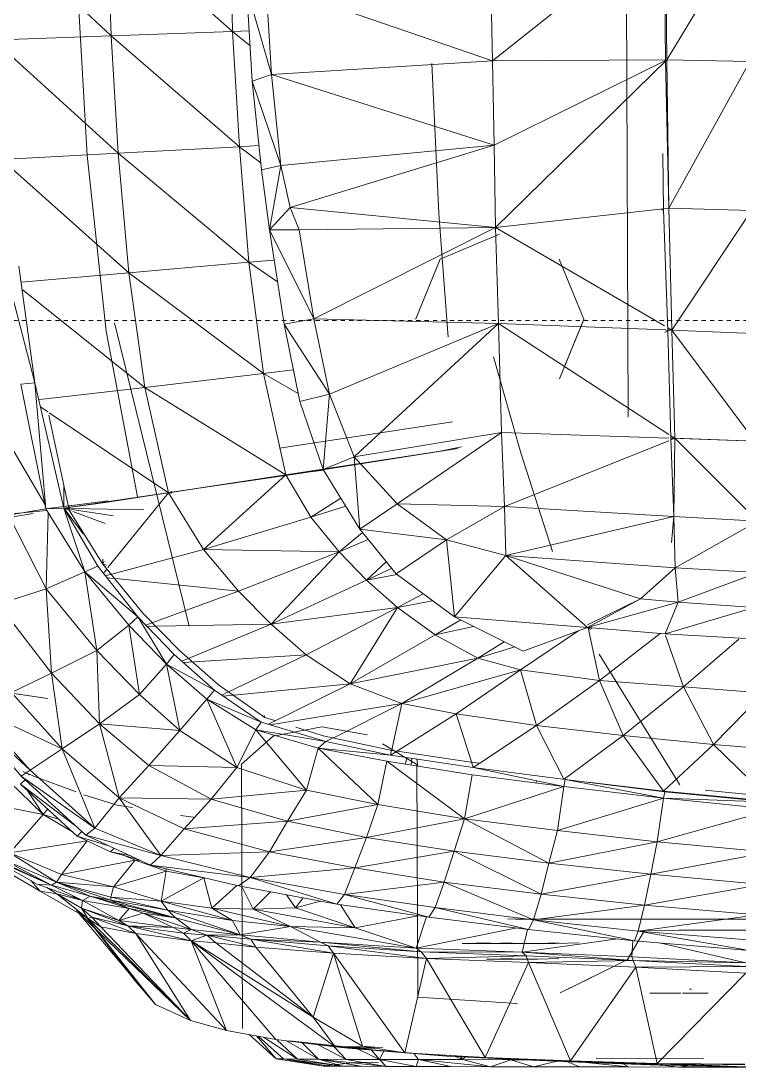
# Model space of a CAD drawing. Header units: inches. Extents: x -4254 to -1719, y 9514 to 12654.
# Drawn here: x -3751.55 to -3730.16, y 12405.89 to 12437.04 of the extents above; entities that cross this region are included whole.
import ezdxf

# ---------------------------------------------------------------- set-up
doc = ezdxf.new("R2010")
doc.units = ezdxf.units.IN
doc.header["$MEASUREMENT"] = 0
doc.linetypes.add('Aligning Line 1_8_', pattern=[0.25, 0.125, -0.125])
for name, color, linetype, lineweight in [('0-1', 7, 'Continuous', 5), ('0-2', 7, 'Continuous', 9), ('A-GENM', 5, 'Continuous', 9), ('G-ANNO-SYMB-1', 147, 'Aligning Line 1_8_', 9)]:
    doc.layers.add(name, color=color, linetype=linetype, lineweight=lineweight)

# ---------------------------------------------------------------- blocks, each defined once
blk = doc.blocks.new('Land_Rover_Evoque_-_SUV_Car_Vehicle_Automobile_13067 - Land Rover EVOQUE_dwg-1230547-FLOOR PLAN - ROOF')
at = {"layer": 'A-GENM'}
for p, q in [((0.71706, -0.90363), (0.71114, -0.97891)), ((0.84315, -0.96638), (0.84309, -0.92283)), ((0.85153, -0.9209), (0.85148, -0.96299)), ((0.74546, -0.98536), (0.75078, -0.93278)), ((0.7547, -0.93275), (0.74679, -1.01589)), ((0.7547, -0.93275), (0.75168, -1.01683)), ((0.71114, -0.97891), (0.74992, -0.9391)), ((0.75419, -0.93473), (0.7463, -1.01685)), ((0.76008, -0.93372), (0.75168, -1.01683)), ((0.76008, -0.93372), (0.75168, -1.01683)), ((0.78454, -1.02159), (0.76008, -0.93372)), ((0.79244, -0.93753), (0.78454, -1.02159)), ((0.80902, -1.02636), (0.79244, -0.93753)), ((0.3979, -1.01055), (0.48189, -0.94768)), ((0.47963, -1.00829), (0.54224, -0.94552)), ((0.47963, -1.00829), (0.48189, -0.94768)), ((0.47963, -1.01123), (0.48189, -0.94768)), ((0.53875, -1.00903), (0.54224, -0.94552)), ((0.57751, -1.0079), (0.54224, -0.94552)), ((0.57751, -1.0079), (0.581, -0.94536)), ((0.581, -0.94536), (0.60348, -1.00584)), ((0.60747, -0.94817), (0.60348, -1.00584)), ((0.60747, -0.94817), (0.62746, -1.01548)), ((0.67205, -0.94101), (0.66758, -1.00162)), ((0.67205, -0.94101), (0.71114, -0.97891)), ((0.80902, -1.02636), (0.81691, -0.94229)), ((0.83251, -1.03111), (0.81691, -0.94229)), ((0.83251, -1.03111), (0.83992, -0.94607)), ((0.85205, -1.03593), (0.83992, -0.94607)), ((0.95487, -0.96681), (0.95488, -0.94199)), ((0.19363, -1.01422), (0.09144, -0.95304)), ((0.19363, -1.01422), (0.19477, -0.95168)), ((0.30565, -1.01285), (0.19477, -0.95168)), ((0.30565, -1.01285), (0.30741, -0.9503)), ((0.3979, -1.01055), (0.30741, -0.9503)), ((0.3979, -1.01055), (0.40042, -0.94897)), ((0.63096, -0.9549), (0.62746, -1.01548)), ((0.85205, -1.03593), (0.85899, -0.94989)), ((0.85205, -1.03593), (0.86678, -0.9518)), ((0.85937, -1.0388), (0.86678, -0.9518)), ((0.86098, -1.01987), (0.876, -0.95465)), ((0.8715, -1.04065), (0.876, -0.95465)), ((0.87892, -0.95461), (0.87443, -1.03966)), ((0.87443, -1.03966), (0.876, -0.95465)), ((0.87892, -0.95461), (0.87932, -1.03768)), ((0.88382, -0.95461), (0.87932, -1.03768)), ((0.88382, -0.95461), (0.95224, -1.0217)), ((0.95219, -1.03535), (0.95464, -0.95517)), ((0.95224, -1.0217), (0.95327, -0.95523)), ((0.95278, -0.95524), (0.95224, -1.0217)), ((0.95464, -0.95517), (0.9524, -1.01149)), ((0.95362, -1.01284), (0.95464, -0.95517)), ((0.66758, -1.00162), (0.63148, -0.9599)), ((0.85148, -0.96299), (0.85148, -1.00507)), ((0.84316, -1.00992), (0.84315, -0.96638)), ((0.95487, -0.96681), (0.95484, -1.00538)), ((0.71114, -0.97891), (0.66758, -1.00162)), ((0.71114, -0.97891), (0.70421, -1.04738)), ((0.71114, -0.97891), (0.7463, -1.01685)), ((0.89889, -1.00256), (0.89891, -0.98312)), ((0.8989, -0.99034), (0.89891, -0.98312)), ((0.94805, -0.98642), (0.94836, -1.06773)), ((0.94805, -0.98642), (0.94832, -1.03749)), ((0.89606, -0.99577), (0.89608, -0.99717)), ((0.89889, -1.00256), (0.8989, -0.99034)), ((0.66758, -1.00162), (0.6287, -1.0152)), ((0.66758, -1.00162), (0.66262, -1.06516)), ((0.66758, -1.00162), (0.70421, -1.04738)), ((0.89903, -1.00373), (0.89902, -1.02712)), ((0.95387, -0.99837), (0.95484, -1.00538)), ((0.30538, -1.01283), (0.3979, -1.01055)), ((0.30565, -1.01285), (0.3979, -1.01055)), ((0.30565, -1.01285), (0.3979, -1.01055)), ((0.3979, -1.01055), (0.39614, -1.01356)), ((0.3979, -1.01055), (0.39779, -1.01351)), ((0.3979, -1.01055), (0.47963, -1.00829)), ((0.3979, -1.01055), (0.4796, -1.00829)), ((0.3979, -1.01055), (0.47963, -1.00829)), ((0.47963, -1.01123), (0.3984, -1.01348)), ((0.47963, -1.00829), (0.47768, -1.01128)), ((0.47963, -1.00829), (0.47953, -1.01123)), ((0.47963, -1.01123), (0.4796, -1.00829)), ((0.47963, -1.00829), (0.48079, -1.01118)), ((0.47963, -1.00829), (0.53875, -1.00903)), ((0.53875, -1.00903), (0.47963, -1.01123)), ((0.47963, -1.01123), (0.4797, -1.00928)), ((0.53127, -1.1371), (0.53875, -1.00903)), ((0.57751, -1.0079), (0.53875, -1.00903)), ((0.57751, -1.0079), (0.53875, -1.00903)), ((0.56809, -1.13596), (0.53875, -1.00903)), ((0.53875, -1.00903), (0.55843, -1.01073)), ((0.56809, -1.13596), (0.57751, -1.0079)), ((0.57751, -1.0079), (0.60348, -1.00584)), ((0.601, -1.03418), (0.57751, -1.0079)), ((0.57751, -1.0079), (0.601, -1.03418)), ((0.601, -1.03418), (0.60348, -1.00584)), ((0.62251, -1.07416), (0.60348, -1.00584)), ((0.60348, -1.00584), (0.62746, -1.01548)), ((0.74152, -1.00444), (0.64282, -1.06536)), ((0.84316, -1.00992), (0.84317, -1.05054)), ((0.85148, -1.00507), (0.85152, -1.03112)), ((0.89902, -1.00628), (0.89902, -1.02712)), ((0.95345, -1.0175), (0.95484, -1.00538)), ((0.95481, -1.04334), (0.95484, -1.00538)), ((0.19347, -1.01522), (0.09065, -1.01656)), ((0.0909, -1.0156), (0.19363, -1.01422)), ((0.0909, -1.0156), (0.19363, -1.01422)), ((0.0909, -1.0156), (0.19423, -1.14615)), ((0.19347, -1.01522), (0.30565, -1.01285)), ((0.19363, -1.01422), (0.30565, -1.01285)), ((0.19363, -1.01422), (0.30565, -1.01285)), ((0.19363, -1.01422), (0.32025, -1.14375)), ((0.19363, -1.01422), (0.19423, -1.14615)), ((0.19363, -1.01422), (0.25817, -1.14494)), ((0.30686, -1.01675), (0.26433, -1.01728)), ((0.30565, -1.01285), (0.30609, -1.01676)), ((0.30613, -1.01711), (0.32025, -1.14375)), ((0.3984, -1.01348), (0.30686, -1.01675)), ((0.307, -1.01834), (0.30686, -1.01675)), ((0.39472, -1.01601), (0.32025, -1.14375)), ((0.47669, -1.01281), (0.39289, -1.1415)), ((0.3977, -1.01588), (0.39289, -1.1415)), ((0.3984, -1.01348), (0.39733, -1.01586)), ((0.39966, -1.0158), (0.3984, -1.01348)), ((0.47948, -1.01276), (0.47533, -1.13927)), ((0.48148, -1.01289), (0.53127, -1.1371)), ((0.62251, -1.07416), (0.62746, -1.01548)), ((0.66262, -1.06516), (0.62714, -1.01926)), ((0.66262, -1.06516), (0.62714, -1.01926)), ((0.70421, -1.04738), (0.7463, -1.01685)), ((0.74679, -1.01589), (0.73741, -1.09117)), ((0.75168, -1.01683), (0.73741, -1.09117)), ((0.7463, -1.01685), (0.73958, -1.07372)), ((0.75168, -1.01683), (0.74279, -1.09211)), ((0.75168, -1.01683), (0.74279, -1.09211)), ((0.75168, -1.01683), (0.74679, -1.01589)), ((0.78454, -1.02159), (0.75168, -1.01683)), ((0.77615, -1.09685), (0.75168, -1.01683)), ((0.95066, -1.08227), (0.95359, -1.01347)), ((0.95159, -1.06952), (0.95362, -1.01284)), ((0.95358, -1.01347), (0.95219, -1.03535)), ((0.78454, -1.02159), (0.77615, -1.09685)), ((0.80063, -1.10358), (0.78454, -1.02159)), ((0.80902, -1.02636), (0.78454, -1.02159)), ((0.80063, -1.10358), (0.80902, -1.02636)), ((0.8241, -1.10937), (0.80902, -1.02636)), ((0.83251, -1.03111), (0.80902, -1.02636)), ((0.87932, -1.03768), (0.95224, -1.0217)), ((0.95224, -1.0217), (0.95021, -1.08717)), ((0.95224, -1.0217), (0.95219, -1.03535)), ((0.56809, -1.13596), (0.601, -1.03418)), ((0.601, -1.03418), (0.62251, -1.07416)), ((0.62052, -1.07419), (0.601, -1.03418)), ((0.8241, -1.10937), (0.83251, -1.03111)), ((0.84366, -1.11512), (0.83251, -1.03111)), ((0.83251, -1.03111), (0.85205, -1.03593)), ((0.87367, -1.04395), (0.85152, -1.03112)), ((0.95021, -1.08717), (0.95219, -1.03535)), ((0.95066, -1.08227), (0.95219, -1.03535)), ((0.46306, -1.04358), (-0.46409, -1.04701)), ((0.46357, -1.0438), (0.46306, -1.04358)), ((0.84366, -1.11512), (0.85205, -1.03593)), ((0.84366, -1.11512), (0.85937, -1.0388)), ((0.85098, -1.11898), (0.85937, -1.0388)), ((0.85205, -1.03593), (0.85937, -1.0388)), ((0.85925, -1.03994), (0.8715, -1.04065)), ((0.87443, -1.03966), (0.86797, -1.12373)), ((0.86797, -1.12373), (0.8715, -1.04065)), ((0.87441, -1.04025), (0.87091, -1.12077)), ((0.87443, -1.03966), (0.8715, -1.04065)), ((0.87932, -1.03768), (0.87443, -1.03966)), ((0.87444, -1.04025), (0.8758, -1.11879)), ((0.87932, -1.03768), (0.8758, -1.11879)), ((0.87932, -1.03768), (0.95021, -1.08717)), ((0.95133, -1.07542), (0.95481, -1.04334)), ((0.95238, -1.04741), (0.95481, -1.04334)), ((0.95474, -1.08012), (0.95481, -1.04334)), ((0.70421, -1.04738), (0.66262, -1.06516)), ((0.70421, -1.04738), (0.6968, -1.11288)), ((0.70421, -1.04738), (0.7373, -1.092)), ((0.84317, -1.05054), (0.84313, -1.08534)), ((0.86797, -1.12373), (0.85803, -1.05161)), ((0.88181, -1.06055), (0.87367, -1.04395)), ((0.66262, -1.06516), (0.62299, -1.07366)), ((0.66262, -1.06516), (0.65472, -1.12481)), ((0.66262, -1.06516), (0.6968, -1.11288)), ((0.6968, -1.11288), (0.66262, -1.06516)), ((0.88181, -1.06055), (0.89887, -1.09507)), ((0.95066, -1.08227), (0.95116, -1.06703)), ((0.56809, -1.13596), (0.62251, -1.07416)), ((0.61456, -1.17486), (0.62251, -1.07416)), ((0.62249, -1.07442), (0.62396, -1.07219)), ((0.64056, -1.12291), (0.62251, -1.07416)), ((0.6228, -1.07067), (0.62396, -1.07219)), ((0.88724, -1.07127), (0.89887, -1.09507)), ((0.94905, -1.12815), (0.95159, -1.06952)), ((0.95066, -1.08227), (0.95159, -1.06952)), ((0.38953, -1.07705), (0.34434, -1.0958)), ((0.43466, -1.09547), (0.38953, -1.07705)), ((0.43466, -1.09547), (0.38976, -1.07716)), ((0.65472, -1.12481), (0.62493, -1.08071)), ((0.86142, -1.09851), (0.86096, -1.08052)), ((0.94814, -1.14482), (0.95066, -1.08227)), ((0.94905, -1.12815), (0.95066, -1.08227)), ((0.95021, -1.08717), (0.95066, -1.08227)), ((0.9507, -1.09007), (0.95474, -1.08012)), ((0.9547, -1.11511), (0.95474, -1.08012)), ((0.72853, -1.16059), (0.73741, -1.09117)), ((0.73741, -1.09117), (0.74279, -1.09211)), ((0.84313, -1.08534), (0.84308, -1.11207)), ((0.95021, -1.08717), (0.8758, -1.11879)), ((0.95021, -1.08717), (0.94768, -1.15167)), ((0.95021, -1.08717), (0.94814, -1.14482)), ((0.6968, -1.11288), (0.73727, -1.09221)), ((0.72853, -1.16059), (0.74279, -1.09211)), ((0.74279, -1.09211), (0.73392, -1.16154)), ((0.77615, -1.09685), (0.74279, -1.09211)), ((0.76728, -1.16726), (0.74279, -1.09211)), ((0.77615, -1.09685), (0.76728, -1.16726)), ((0.80063, -1.10358), (0.77615, -1.09685)), ((0.86141, -1.11207), (0.86099, -1.09598)), ((0.86145, -1.15385), (0.86142, -1.09851)), ((0.87325, -1.1121), (0.87284, -1.09603)), ((0.95038, -1.09732), (0.9547, -1.11511)), ((0.56523, -1.10086), (0.4906, -1.12457)), ((0.80063, -1.10358), (0.76728, -1.16726)), ((0.79175, -1.17496), (0.80063, -1.10358)), ((0.8241, -1.10937), (0.80063, -1.10358)), ((0.6968, -1.11288), (0.65472, -1.12481)), ((0.6968, -1.11288), (0.68794, -1.17348)), ((0.6968, -1.11288), (0.72519, -1.15556)), ((0.6968, -1.11288), (0.72519, -1.15556)), ((0.73852, -1.11264), (0.74009, -1.11323)), ((0.8241, -1.10937), (0.79175, -1.17496)), ((0.81523, -1.18269), (0.8241, -1.10937)), ((0.84366, -1.11512), (0.8241, -1.10937)), ((0.84301, -1.12894), (0.84308, -1.11207)), ((0.86141, -1.11207), (0.86142, -1.14224)), ((0.87325, -1.1121), (0.87326, -1.1423)), ((0.84366, -1.11512), (0.81523, -1.18269)), ((0.83429, -1.18942), (0.84366, -1.11512)), ((0.83429, -1.18942), (0.85098, -1.11898)), ((0.84161, -1.19426), (0.85098, -1.11898)), ((0.84366, -1.11512), (0.85098, -1.11898)), ((0.8509, -1.11967), (0.86797, -1.12373)), ((0.87091, -1.12077), (0.86784, -1.19992)), ((0.87091, -1.12077), (0.86797, -1.12373)), ((0.8758, -1.11879), (0.87091, -1.12077)), ((0.87275, -1.19599), (0.87091, -1.12077)), ((0.8758, -1.11879), (0.87275, -1.19599)), ((0.8758, -1.11879), (0.94768, -1.15167)), ((0.94934, -1.13236), (0.9547, -1.11511)), ((0.94934, -1.13236), (0.94936, -1.12091)), ((0.95463, -1.14772), (0.9547, -1.11511)), ((0.4906, -1.12457), (0.41795, -1.14534)), ((0.61456, -1.17486), (0.64056, -1.12291)), ((0.64586, -1.15708), (0.63736, -1.12929)), ((0.65472, -1.12481), (0.64586, -1.15708)), ((0.65472, -1.12481), (0.68794, -1.17348)), ((0.65472, -1.12481), (0.68005, -1.21456)), ((0.84292, -1.13467), (0.84301, -1.12894)), ((0.86491, -1.20384), (0.84994, -1.12873)), ((0.86491, -1.20384), (0.86797, -1.12373)), ((0.86784, -1.19992), (0.86797, -1.12373)), ((0.90209, -1.20259), (0.90688, -1.12747)), ((0.90697, -1.12803), (0.90688, -1.12747)), ((0.9446, -1.20345), (0.94905, -1.12815)), ((0.94651, -1.1809), (0.94905, -1.12815)), ((0.94905, -1.12815), (0.94814, -1.14482)), ((0.47533, -1.13927), (0.53127, -1.1371)), ((0.52925, -1.2182), (0.53127, -1.1371)), ((0.56809, -1.13596), (0.53127, -1.1371)), ((0.55627, -1.18096), (0.53127, -1.1371)), ((0.55627, -1.18096), (0.56809, -1.13596)), ((0.61456, -1.17486), (0.56809, -1.13596)), ((0.64586, -1.15708), (0.63336, -1.13729)), ((0.86108, -1.1397), (0.86112, -1.131)), ((0.87292, -1.13974), (0.87295, -1.13105)), ((0.94927, -1.16877), (0.94934, -1.13236)), ((0.94934, -1.13236), (0.95463, -1.14772)), ((0.19423, -1.14615), (0.12944, -1.14738)), ((0.13555, -1.31741), (0.19423, -1.14615)), ((0.19423, -1.14615), (0.25817, -1.14494)), ((0.20463, -1.31324), (0.19423, -1.14615)), ((0.20463, -1.31324), (0.25817, -1.14494)), ((0.32025, -1.14375), (0.25817, -1.14494)), ((0.30515, -1.29918), (0.25817, -1.14494)), ((0.27347, -1.30615), (0.25817, -1.14494)), ((0.32025, -1.14375), (0.30515, -1.29918)), ((0.32025, -1.14375), (0.39289, -1.1415)), ((0.32208, -1.29229), (0.32025, -1.14375)), ((0.32025, -1.14375), (0.38934, -1.28127)), ((0.34428, -1.18571), (0.32542, -1.14079)), ((0.38934, -1.28127), (0.39289, -1.1415)), ((0.39289, -1.1415), (0.47533, -1.13927)), ((0.44626, -1.26934), (0.39289, -1.1415)), ((0.49365, -1.25059), (0.39289, -1.1415)), ((0.49365, -1.25059), (0.47533, -1.13927)), ((0.52925, -1.2182), (0.47533, -1.13927)), ((0.86142, -1.14224), (0.8614, -1.14666)), ((0.87326, -1.1423), (0.87324, -1.14672)), ((0.94768, -1.15167), (0.94814, -1.14482)), ((0.86111, -1.14725), (0.86109, -1.15827)), ((0.86135, -1.15057), (0.8614, -1.14666)), ((0.86142, -1.16291), (0.86145, -1.15385)), ((0.94768, -1.15167), (0.87275, -1.19599)), ((0.87319, -1.15063), (0.87324, -1.14672)), ((0.94768, -1.15167), (0.94413, -1.21226)), ((0.94768, -1.15167), (0.9446, -1.20345)), ((0.94919, -1.20199), (0.95463, -1.14772)), ((0.94927, -1.16877), (0.95463, -1.14772)), ((0.95463, -1.14772), (0.95456, -1.17752)), ((0.62818, -1.18941), (0.62179, -1.16041)), ((0.64586, -1.15708), (0.62818, -1.18941)), ((0.68005, -1.21456), (0.64586, -1.15708)), ((0.64586, -1.15708), (0.6653, -1.25371)), ((0.68794, -1.17348), (0.72418, -1.16197)), ((0.71527, -1.22317), (0.72461, -1.16061)), ((0.72853, -1.16059), (0.71916, -1.22319)), ((0.73392, -1.16154), (0.72358, -1.22609)), ((0.72442, -1.16189), (0.72853, -1.16059)), ((0.72461, -1.16061), (0.72524, -1.15564)), ((0.72524, -1.15564), (0.72853, -1.16059)), ((0.72524, -1.15564), (0.72853, -1.16059)), ((0.76728, -1.16726), (0.73392, -1.16154)), ((0.48926, -1.18568), (0.48599, -1.16947)), ((0.62818, -1.18941), (0.61695, -1.17009)), ((0.62818, -1.18941), (0.61695, -1.17009)), ((0.76728, -1.16726), (0.72358, -1.22609)), ((0.76728, -1.16726), (0.75644, -1.2328)), ((0.79175, -1.17496), (0.76728, -1.16726)), ((0.76728, -1.16726), (0.7814, -1.24147)), ((0.86136, -1.16903), (0.86142, -1.16291)), ((0.94684, -1.17417), (0.94927, -1.16877)), ((0.94703, -1.17025), (0.94927, -1.16877)), ((0.9472, -1.16658), (0.94927, -1.16877)), ((0.94919, -1.20199), (0.94927, -1.16877)), ((0.46705, -1.17637), (0.48697, -1.3072)), ((0.50734, -1.30227), (0.48743, -1.17236)), ((0.50586, -1.29051), (0.48743, -1.17236)), ((0.61456, -1.17486), (0.55627, -1.18096)), ((0.58216, -1.21896), (0.61456, -1.17486)), ((0.68794, -1.17348), (0.68005, -1.21456)), ((0.68794, -1.17348), (0.71592, -1.21803)), ((0.79175, -1.17496), (0.7814, -1.24147)), ((0.81523, -1.18269), (0.79175, -1.17496)), ((0.79175, -1.17496), (0.80439, -1.25016)), ((0.94919, -1.20199), (0.95456, -1.17752)), ((0.95456, -1.17752), (0.95449, -1.20389)), ((0.30972, -1.18672), (0.4033, -1.17956)), ((0.34428, -1.18571), (0.38943, -1.20411)), ((0.52925, -1.2182), (0.55627, -1.18096)), ((0.54829, -1.24646), (0.55627, -1.18096)), ((0.58216, -1.21896), (0.55627, -1.18096)), ((0.81523, -1.18269), (0.80439, -1.25016)), ((0.83429, -1.18942), (0.81523, -1.18269)), ((0.81523, -1.18269), (0.82444, -1.25787)), ((0.94258, -1.2269), (0.94651, -1.1809)), ((0.94297, -1.22784), (0.94651, -1.1809)), ((0.94651, -1.1809), (0.9446, -1.20345)), ((0.30972, -1.18672), (0.19623, -1.19202)), ((0.19623, -1.19202), (0.3098, -1.18672)), ((0.30972, -1.18672), (0.3098, -1.18672)), ((0.60753, -1.21784), (0.60243, -1.19137)), ((0.62818, -1.18941), (0.60753, -1.21784)), ((0.6653, -1.25371), (0.62818, -1.18941)), ((0.6653, -1.25371), (0.62818, -1.18941)), ((0.83429, -1.18942), (0.82444, -1.25787)), ((0.83429, -1.18942), (0.84161, -1.19426)), ((0.60753, -1.21784), (0.59726, -1.1984)), ((0.82444, -1.25787), (0.84161, -1.19426)), ((0.83175, -1.26369), (0.84161, -1.19426)), ((0.86491, -1.20384), (0.84137, -1.196)), ((0.86784, -1.19992), (0.86036, -1.27617)), ((0.87275, -1.19599), (0.86331, -1.27029)), ((0.86784, -1.19992), (0.86331, -1.27029)), ((0.86784, -1.19992), (0.86491, -1.20384)), ((0.87275, -1.19599), (0.86784, -1.19992)), ((0.87275, -1.19599), (0.86869, -1.26634)), ((0.87275, -1.19599), (0.94413, -1.21226)), ((0.38968, -1.2042), (0.38943, -1.20411)), ((0.72608, -1.20325), (0.71062, -1.22918)), ((0.72156, -1.20717), (0.72652, -1.2077)), ((0.72215, -1.2032), (0.72734, -1.20263)), ((0.90215, -1.20258), (0.726, -1.20323)), ((0.72608, -1.20325), (0.90215, -1.20258)), ((0.84974, -1.24986), (0.84048, -1.20222)), ((0.84864, -1.29871), (0.86491, -1.20384)), ((0.86491, -1.20384), (0.84974, -1.24986)), ((0.86036, -1.27617), (0.86491, -1.20384)), ((0.94466, -1.20548), (0.94919, -1.20199)), ((0.94911, -1.23142), (0.94919, -1.20199)), ((0.94911, -1.23142), (0.95449, -1.20389)), ((0.94919, -1.20199), (0.95449, -1.20389)), ((0.95449, -1.20389), (0.95441, -1.22649)), ((0.68005, -1.21456), (0.6653, -1.25371)), ((0.68005, -1.21456), (0.69609, -1.31436)), ((0.68005, -1.21456), (0.706, -1.26642)), ((0.68005, -1.21456), (0.71504, -1.22228)), ((0.72584, -1.212), (0.72105, -1.21056)), ((0.94413, -1.21226), (0.86869, -1.26634)), ((0.93915, -1.2445), (0.94413, -1.21226)), ((0.94258, -1.2269), (0.94348, -1.21647)), ((0.49365, -1.25059), (0.52925, -1.2182)), ((0.54829, -1.24646), (0.52925, -1.2182)), ((0.54829, -1.24646), (0.58216, -1.21896)), ((0.58691, -1.24136), (0.57799, -1.22234)), ((0.58691, -1.24136), (0.58269, -1.21824)), ((0.60753, -1.21784), (0.58691, -1.24136)), ((0.6653, -1.25371), (0.60753, -1.21784)), ((0.60753, -1.21784), (0.6432, -1.28702)), ((0.60753, -1.21784), (0.62009, -1.3135)), ((0.70442, -1.27406), (0.71527, -1.22317)), ((0.70884, -1.27208), (0.71916, -1.22319)), ((0.71916, -1.22319), (0.71373, -1.2779)), ((0.71539, -1.22236), (0.71916, -1.22319)), ((0.71601, -1.21818), (0.71916, -1.22319)), ((0.58691, -1.24136), (0.57299, -1.2264)), ((0.72358, -1.22609), (0.71373, -1.2779)), ((0.75644, -1.2328), (0.71373, -1.2779)), ((0.75644, -1.2328), (0.72358, -1.22609)), ((0.75644, -1.2328), (0.74559, -1.2866)), ((0.7814, -1.24147), (0.75644, -1.2328)), ((0.75644, -1.2328), (0.76907, -1.30113)), ((0.93506, -1.2992), (0.94297, -1.22784)), ((0.93895, -1.2679), (0.94297, -1.22784)), ((0.94044, -1.22908), (0.93915, -1.2445)), ((0.94057, -1.25522), (0.94258, -1.2269)), ((0.94297, -1.22784), (0.94057, -1.25522)), ((0.94124, -1.24758), (0.94911, -1.23142)), ((0.94212, -1.23751), (0.94911, -1.23142)), ((0.94297, -1.22784), (0.94258, -1.2269)), ((0.94293, -1.22819), (0.94911, -1.23142)), ((0.94893, -1.27758), (0.95441, -1.22649)), ((0.94903, -1.25683), (0.95441, -1.22649)), ((0.94911, -1.23142), (0.94903, -1.25683)), ((0.94911, -1.23142), (0.95441, -1.22649)), ((0.95127, -1.2365), (0.95134, -1.23236)), ((0.95431, -1.24532), (0.95441, -1.22649)), ((0.56531, -1.26197), (0.55622, -1.24002)), ((0.58691, -1.24136), (0.56531, -1.26197)), ((0.62009, -1.3135), (0.58691, -1.24136)), ((0.69774, -1.27506), (0.70383, -1.24056)), ((0.94036, -1.23665), (0.93961, -1.265)), ((0.94061, -1.23507), (0.94057, -1.25522)), ((0.95169, -1.25162), (0.95122, -1.23647)), ((0.54829, -1.24646), (0.49365, -1.25059)), ((0.50313, -1.27399), (0.54829, -1.24646)), ((0.56531, -1.26197), (0.55071, -1.24449)), ((0.7814, -1.24147), (0.76907, -1.30113)), ((0.7814, -1.24147), (0.79208, -1.31469)), ((0.7814, -1.24147), (0.80439, -1.25016)), ((0.93915, -1.2445), (0.86869, -1.26634)), ((0.93915, -1.2445), (0.91705, -1.28172)), ((0.93915, -1.2445), (0.93961, -1.265)), ((0.95431, -1.24532), (0.94893, -1.27758)), ((0.95431, -1.24532), (0.95425, -1.25948)), ((0.44626, -1.26934), (0.49365, -1.25059)), ((0.50313, -1.27399), (0.49365, -1.25059)), ((0.53928, -1.28355), (0.5309, -1.25706)), ((0.6653, -1.25371), (0.6432, -1.28702)), ((0.6653, -1.25371), (0.69575, -1.31549)), ((0.6653, -1.25371), (0.67379, -1.34166)), ((0.6653, -1.25371), (0.69575, -1.31549)), ((0.79208, -1.31469), (0.80439, -1.25016)), ((0.82444, -1.25787), (0.80439, -1.25016)), ((0.80439, -1.25016), (0.81162, -1.32928)), ((0.83213, -1.26101), (0.84974, -1.24986)), ((0.84974, -1.24986), (0.83457, -1.29493)), ((0.83546, -1.32713), (0.84974, -1.24986)), ((0.84864, -1.29871), (0.84974, -1.24986)), ((0.93803, -1.27785), (0.94903, -1.25683)), ((0.9395, -1.26584), (0.94903, -1.25683)), ((0.93961, -1.265), (0.94057, -1.25522)), ((0.94893, -1.27758), (0.94903, -1.25683)), ((0.95169, -1.25162), (0.954, -1.27385)), ((0.52496, -1.26068), (0.53928, -1.28355)), ((0.56531, -1.26197), (0.53928, -1.28355)), ((0.56531, -1.26197), (0.56364, -1.36454)), ((0.62009, -1.3135), (0.56531, -1.26197)), ((0.56531, -1.26197), (0.59504, -1.33803)), ((0.82444, -1.25787), (0.81162, -1.32928)), ((0.81162, -1.32928), (0.83175, -1.26369)), ((0.81795, -1.33804), (0.83175, -1.26369)), ((0.82444, -1.25787), (0.83175, -1.26369)), ((0.93961, -1.265), (0.85955, -1.3738)), ((0.91705, -1.28172), (0.93961, -1.265)), ((0.93961, -1.265), (0.93409, -1.30995)), ((0.95425, -1.25948), (0.94876, -1.30418)), ((0.95425, -1.25948), (0.94885, -1.29344)), ((0.95425, -1.25948), (0.94893, -1.27758)), ((0.95425, -1.25948), (0.95416, -1.26898)), ((0.38934, -1.28127), (0.44626, -1.26934)), ((0.39342, -1.30372), (0.44626, -1.26934)), ((0.45185, -1.29177), (0.44626, -1.26934)), ((0.50313, -1.27399), (0.44626, -1.26934)), ((0.70884, -1.27208), (0.69408, -1.32101)), ((0.70884, -1.27208), (0.69996, -1.32489)), ((0.70604, -1.26649), (0.70884, -1.27208)), ((0.70884, -1.27208), (0.71373, -1.2779)), ((0.86869, -1.26634), (0.85825, -1.3289)), ((0.86331, -1.27029), (0.85825, -1.3289)), ((0.86331, -1.27029), (0.86036, -1.27617)), ((0.86869, -1.26634), (0.86331, -1.27029)), ((0.86869, -1.26634), (0.86413, -1.32496)), ((0.86869, -1.26634), (0.91705, -1.28172)), ((0.93506, -1.2992), (0.93895, -1.2679)), ((0.94876, -1.30418), (0.95416, -1.26898)), ((0.95393, -1.26894), (0.954, -1.27385)), ((0.95408, -1.27386), (0.95416, -1.26898)), ((0.45185, -1.29177), (0.50313, -1.27399)), ((0.50734, -1.30227), (0.50306, -1.27388)), ((0.50734, -1.30227), (0.50309, -1.27399)), ((0.50734, -1.30227), (0.50369, -1.27365)), ((0.70482, -1.3119), (0.69768, -1.27503)), ((0.69796, -1.2947), (0.70442, -1.27406)), ((0.71373, -1.2779), (0.69996, -1.32489)), ((0.71373, -1.2779), (0.69996, -1.32489)), ((0.74559, -1.2866), (0.71373, -1.2779)), ((0.82945, -1.2761), (0.83457, -1.29493)), ((0.86036, -1.27617), (0.84864, -1.29871)), ((0.86036, -1.27617), (0.85481, -1.33675)), ((0.85825, -1.3289), (0.86036, -1.27617)), ((0.93508, -1.30187), (0.94893, -1.27758)), ((0.93652, -1.29011), (0.94893, -1.27758)), ((0.95408, -1.27386), (0.94866, -1.30956)), ((0.95408, -1.27386), (0.94876, -1.30418)), ((0.94893, -1.27758), (0.94885, -1.29344)), ((0.322, -1.31475), (0.38934, -1.28127)), ((0.32208, -1.29229), (0.38934, -1.28127)), ((0.39342, -1.30372), (0.38934, -1.28127)), ((0.50734, -1.30227), (0.53928, -1.28355)), ((0.56364, -1.36454), (0.53928, -1.28355)), ((0.6432, -1.28702), (0.62009, -1.3135)), ((0.6432, -1.28702), (0.6712, -1.34556)), ((0.6432, -1.28702), (0.64912, -1.37977)), ((0.74559, -1.2866), (0.69996, -1.32489)), ((0.72839, -1.33943), (0.74559, -1.2866)), ((0.75236, -1.35887), (0.74559, -1.2866)), ((0.76907, -1.30113), (0.74559, -1.2866)), ((0.91705, -1.28172), (0.85955, -1.3738)), ((0.86108, -1.35525), (0.91705, -1.28172)), ((0.86413, -1.32496), (0.91705, -1.28172)), ((0.32208, -1.29229), (0.30515, -1.29918)), ((0.32208, -1.29229), (0.322, -1.31475)), ((0.39342, -1.30372), (0.45185, -1.29177)), ((0.43054, -1.31914), (0.42785, -1.29668)), ((0.44568, -1.29303), (0.43054, -1.31914)), ((0.5189, -1.37837), (0.50586, -1.29051)), ((0.83457, -1.29493), (0.82466, -1.3019)), ((0.82702, -1.28918), (0.83457, -1.29493)), ((0.83546, -1.32713), (0.83457, -1.29493)), ((0.93236, -1.31917), (0.94885, -1.29344)), ((0.9342, -1.30904), (0.94885, -1.29344)), ((0.94885, -1.29344), (0.94876, -1.30418)), ((0.30515, -1.29918), (0.27347, -1.30615)), ((0.30515, -1.29918), (0.322, -1.31475)), ((0.322, -1.31475), (0.39342, -1.30372)), ((0.50734, -1.30227), (0.43054, -1.31914)), ((0.50734, -1.30227), (0.44113, -1.40898)), ((0.50734, -1.30227), (0.52091, -1.39108)), ((0.50734, -1.30227), (0.56364, -1.36454)), ((0.5189, -1.37837), (0.50734, -1.30227)), ((0.5189, -1.37837), (0.50734, -1.30227)), ((0.52091, -1.39108), (0.50734, -1.30227)), ((0.52091, -1.39108), (0.50734, -1.30227)), ((0.75236, -1.35887), (0.76907, -1.30113)), ((0.77487, -1.37929), (0.76907, -1.30113)), ((0.76907, -1.30113), (0.79208, -1.31469)), ((0.84864, -1.29871), (0.83488, -1.35839)), ((0.84864, -1.29871), (0.83546, -1.32713)), ((0.84864, -1.29871), (0.84413, -1.34267)), ((0.85481, -1.33675), (0.84864, -1.29871)), ((0.93165, -1.32293), (0.94876, -1.30418)), ((0.94876, -1.30418), (0.94866, -1.30956)), ((0.20463, -1.31324), (0.27347, -1.30615)), ((0.20972, -1.32785), (0.27347, -1.30615)), ((0.27661, -1.32074), (0.27347, -1.30615)), ((0.322, -1.31475), (0.27347, -1.30615)), ((0.34659, -1.33019), (0.34488, -1.31122)), ((0.34659, -1.33019), (0.36137, -1.30867)), ((0.69064, -1.3181), (0.69295, -1.31073)), ((0.72582, -1.33577), (0.70482, -1.3119)), ((0.93409, -1.30995), (0.85955, -1.3738)), ((0.93409, -1.30995), (0.92711, -1.34708)), ((0.93031, -1.33005), (0.94866, -1.30956)), ((0.93135, -1.32451), (0.94866, -1.30956)), ((0.13555, -1.31741), (0.20463, -1.31324)), ((0.13894, -1.33203), (0.20463, -1.31324)), ((0.20972, -1.32785), (0.20463, -1.31324)), ((0.27661, -1.32074), (0.322, -1.31475)), ((0.34659, -1.33019), (0.43054, -1.31914)), ((0.35449, -1.421), (0.43054, -1.31914)), ((0.43054, -1.31914), (0.44113, -1.40898)), ((0.62009, -1.3135), (0.59504, -1.33803)), ((0.62009, -1.3135), (0.64817, -1.38084)), ((0.62009, -1.3135), (0.62167, -1.40011)), ((0.66608, -1.35335), (0.69064, -1.3181)), ((0.68902, -1.31874), (0.69064, -1.3181)), ((0.77487, -1.37929), (0.79208, -1.31469)), ((0.79208, -1.31469), (0.81162, -1.32928)), ((0.79208, -1.31469), (0.7949, -1.39676)), ((0.83546, -1.32713), (0.82244, -1.31385)), ((0.13894, -1.33203), (0.20972, -1.32785)), ((0.27661, -1.32074), (0.20972, -1.32785)), ((0.25923, -1.33735), (0.25839, -1.32268)), ((0.25923, -1.33735), (0.27153, -1.32128)), ((0.69408, -1.32101), (0.67002, -1.35627)), ((0.69408, -1.32101), (0.67688, -1.3621)), ((0.69996, -1.32489), (0.67688, -1.3621)), ((0.69996, -1.32489), (0.67688, -1.3621)), ((0.69996, -1.32489), (0.69408, -1.32101)), ((0.72839, -1.33943), (0.69996, -1.32489)), ((0.83546, -1.32713), (0.81842, -1.33549)), ((0.83488, -1.35839), (0.83546, -1.32713)), ((0.86413, -1.32496), (0.85519, -1.36212)), ((0.85825, -1.3289), (0.86413, -1.32496)), ((0.86413, -1.32496), (0.86108, -1.35525)), ((0.17209, -1.3426), (0.17163, -1.3301)), ((0.17209, -1.3426), (0.18273, -1.32944)), ((0.25923, -1.33735), (0.34659, -1.33019)), ((0.26418, -1.42918), (0.34659, -1.33019)), ((0.34659, -1.33019), (0.35449, -1.421)), ((0.92583, -1.33506), (0.72582, -1.33577)), ((0.72593, -1.33577), (0.72582, -1.33577)), ((0.81162, -1.32928), (0.7949, -1.39676)), ((0.81162, -1.32928), (0.8022, -1.40454)), ((0.81162, -1.32928), (0.81795, -1.33804)), ((0.85825, -1.3289), (0.85481, -1.33675)), ((0.85825, -1.3289), (0.85519, -1.36212)), ((0.17209, -1.3426), (0.08601, -1.34484)), ((0.17209, -1.3426), (0.08766, -1.43765)), ((0.25923, -1.33735), (0.17209, -1.3426)), ((0.17209, -1.3426), (0.17547, -1.43437)), ((0.25923, -1.33735), (0.17547, -1.43437)), ((0.25923, -1.33735), (0.26418, -1.42918)), ((0.59504, -1.33803), (0.56364, -1.36454)), ((0.59504, -1.33803), (0.58571, -1.43086)), ((0.59504, -1.33803), (0.61885, -1.40294)), ((0.67384, -1.34222), (0.67456, -1.34962)), ((0.72839, -1.33943), (0.67688, -1.3621)), ((0.70037, -1.38255), (0.72839, -1.33943)), ((0.72682, -1.40588), (0.72839, -1.33943)), ((0.75236, -1.35887), (0.72839, -1.33943)), ((0.8022, -1.40454), (0.81795, -1.33804)), ((0.83488, -1.35839), (0.81761, -1.33949)), ((0.82942, -1.39651), (0.84413, -1.34267)), ((0.84413, -1.34267), (0.83488, -1.35839)), ((0.85481, -1.33675), (0.83621, -1.39156)), ((0.83621, -1.39156), (0.84413, -1.34267)), ((0.85481, -1.33675), (0.84199, -1.38562)), ((0.85481, -1.33675), (0.84413, -1.34267)), ((0.85481, -1.33675), (0.85078, -1.37384)), ((0.85519, -1.36212), (0.85481, -1.33675)), ((0.67133, -1.34583), (0.67372, -1.35084)), ((0.92711, -1.34708), (0.854, -1.41578)), ((0.92711, -1.34708), (0.85955, -1.3738)), ((0.92711, -1.34708), (0.91962, -1.37445)), ((0.64006, -1.38278), (0.66608, -1.35335)), ((0.67002, -1.35627), (0.64299, -1.38666)), ((0.67002, -1.35627), (0.65033, -1.39248)), ((0.67688, -1.3621), (0.67002, -1.35627)), ((0.72682, -1.40588), (0.75236, -1.35887)), ((0.75128, -1.42822), (0.75236, -1.35887)), ((0.75236, -1.35887), (0.77487, -1.37929)), ((0.83488, -1.35839), (0.81184, -1.36436)), ((0.82942, -1.39651), (0.83488, -1.35839)), ((0.85519, -1.36212), (0.86108, -1.35525)), ((0.86108, -1.35525), (0.85955, -1.3738)), ((0.52091, -1.39108), (0.56364, -1.36454)), ((0.5822, -1.43384), (0.56364, -1.36454)), ((0.67688, -1.3621), (0.65033, -1.39248)), ((0.67688, -1.3621), (0.65033, -1.39248)), ((0.70037, -1.38255), (0.67688, -1.3621)), ((0.80688, -1.39272), (0.81184, -1.36436)), ((0.82942, -1.39651), (0.81184, -1.36436)), ((0.85519, -1.36212), (0.85078, -1.37384)), ((0.85519, -1.36212), (0.85367, -1.3797)), ((0.85519, -1.36212), (0.85955, -1.3738)), ((0.6217, -1.37536), (0.39237, -1.43187)), ((0.7661, -1.37211), (0.76465, -1.38188)), ((0.85078, -1.37384), (0.83849, -1.41007)), ((0.91962, -1.37445), (0.83893, -1.45818)), ((0.85078, -1.37384), (0.84199, -1.38562)), ((0.91962, -1.37445), (0.84248, -1.45194)), ((0.85955, -1.3738), (0.84812, -1.42168)), ((0.91962, -1.37445), (0.84892, -1.44215)), ((0.91962, -1.37445), (0.84892, -1.44215)), ((0.91962, -1.37445), (0.84892, -1.44215)), ((0.85078, -1.37384), (0.84927, -1.38751)), ((0.85078, -1.37384), (0.85367, -1.3797)), ((0.85955, -1.3738), (0.85367, -1.3797)), ((0.85955, -1.3738), (0.854, -1.41578)), ((0.91962, -1.37445), (0.854, -1.41578)), ((0.91962, -1.37445), (0.9077, -1.40081)), ((0.53249, -1.47015), (0.5189, -1.37837)), ((0.53249, -1.47015), (0.5189, -1.37837)), ((0.52809, -1.43891), (0.5189, -1.37837)), ((0.61207, -1.41024), (0.64006, -1.38278)), ((0.70037, -1.38255), (0.65033, -1.39248)), ((0.67336, -1.41293), (0.70037, -1.38255)), ((0.69537, -1.44311), (0.70037, -1.38255)), ((0.72682, -1.40588), (0.70037, -1.38255)), ((0.75128, -1.42822), (0.77487, -1.37929)), ((0.77487, -1.37929), (0.7949, -1.39676)), ((0.85367, -1.3797), (0.84812, -1.42168)), ((0.85367, -1.3797), (0.84927, -1.38751)), ((0.52091, -1.39108), (0.44113, -1.40898)), ((0.52091, -1.39108), (0.46025, -1.48113)), ((0.52091, -1.39108), (0.51984, -1.38843)), ((0.52091, -1.39108), (0.52092, -1.38843)), ((0.52091, -1.39108), (0.57739, -1.43678)), ((0.53249, -1.47015), (0.52091, -1.39108)), ((0.53177, -1.46527), (0.52091, -1.39108)), ((0.64299, -1.38666), (0.61452, -1.41413)), ((0.65033, -1.39248), (0.64299, -1.38666)), ((0.83621, -1.39156), (0.82633, -1.43459)), ((0.84199, -1.38562), (0.82871, -1.43455)), ((0.82871, -1.43455), (0.83621, -1.39156)), ((0.83621, -1.39156), (0.82942, -1.39651)), ((0.84199, -1.38562), (0.83115, -1.42966)), ((0.84199, -1.38562), (0.83507, -1.42082)), ((0.84199, -1.38562), (0.83621, -1.39156)), ((0.84199, -1.38562), (0.83849, -1.41007)), ((0.83849, -1.41007), (0.84927, -1.38751)), ((0.84927, -1.38751), (0.84418, -1.42853)), ((0.84927, -1.38751), (0.84812, -1.42168)), ((0.65033, -1.39248), (0.61452, -1.41413)), ((0.65033, -1.39248), (0.62087, -1.42096)), ((0.65033, -1.39248), (0.62087, -1.42096)), ((0.67336, -1.41293), (0.65033, -1.39248)), ((0.75128, -1.42822), (0.7949, -1.39676)), ((0.7949, -1.39676), (0.77425, -1.4467)), ((0.7949, -1.39676), (0.7796, -1.45347)), ((0.7949, -1.39676), (0.8022, -1.40454)), ((0.7985, -1.41619), (0.80688, -1.39272)), ((0.80688, -1.39272), (0.805, -1.39273)), ((0.81858, -1.43272), (0.80688, -1.39272)), ((0.82942, -1.39651), (0.80688, -1.39272)), ((0.81858, -1.43272), (0.82942, -1.39651)), ((0.82633, -1.43459), (0.82942, -1.39651)), ((0.61903, -1.40342), (0.62075, -1.40812)), ((0.62168, -1.40081), (0.6218, -1.40711)), ((0.69537, -1.44311), (0.72682, -1.40588)), ((0.75128, -1.42822), (0.72682, -1.40588)), ((0.8022, -1.40454), (0.7796, -1.45347)), ((0.9077, -1.40081), (0.8384, -1.4591)), ((0.9077, -1.40081), (0.84224, -1.45245)), ((0.9077, -1.40081), (0.88942, -1.41649)), ((0.35449, -1.421), (0.44113, -1.40898)), ((0.44113, -1.40898), (0.372, -1.49556)), ((0.52398, -1.4144), (0.39855, -1.43811)), ((0.44113, -1.40898), (0.44973, -1.48379)), ((0.52398, -1.4144), (0.52418, -1.41447)), ((0.53259, -1.46481), (0.53365, -1.40962)), ((0.57474, -1.4407), (0.61207, -1.41024)), ((0.61452, -1.41413), (0.57622, -1.44457)), ((0.61452, -1.41413), (0.58058, -1.45434)), ((0.61452, -1.41413), (0.62087, -1.42096)), ((0.67336, -1.41293), (0.62087, -1.42096)), ((0.63997, -1.44529), (0.67336, -1.41293)), ((0.69537, -1.44311), (0.67336, -1.41293)), ((0.79206, -1.43476), (0.79794, -1.41378)), ((0.7985, -1.41619), (0.7985, -1.41255)), ((0.83849, -1.41007), (0.83507, -1.42082)), ((0.83849, -1.41007), (0.84418, -1.42853)), ((0.26418, -1.42918), (0.35449, -1.421)), ((0.35449, -1.421), (0.27351, -1.51187)), ((0.35449, -1.421), (0.36165, -1.50241)), ((0.62087, -1.42096), (0.58058, -1.45434)), ((0.62087, -1.42096), (0.58058, -1.45434)), ((0.63997, -1.44529), (0.62087, -1.42096)), ((0.75869, -1.41828), (0.75681, -1.42974)), ((0.79505, -1.42003), (0.79206, -1.43476)), ((0.7985, -1.41619), (0.79454, -1.42591)), ((0.81858, -1.43272), (0.7985, -1.41619)), ((0.7985, -1.41619), (0.80922, -1.47183)), ((0.83507, -1.42082), (0.82573, -1.45017)), ((0.83507, -1.42082), (0.82897, -1.45598)), ((0.83507, -1.42082), (0.83115, -1.42966)), ((0.83467, -1.45686), (0.84812, -1.42168)), ((0.83507, -1.42082), (0.84418, -1.42853)), ((0.854, -1.41578), (0.84153, -1.44901)), ((0.84812, -1.42168), (0.84153, -1.44901)), ((0.88942, -1.41649), (0.84185, -1.45304)), ((0.84418, -1.42853), (0.84812, -1.42168)), ((0.84812, -1.42168), (0.854, -1.41578)), ((0.854, -1.41578), (0.84892, -1.44215)), ((0.17547, -1.43437), (0.26418, -1.42918)), ((0.26418, -1.42918), (0.18354, -1.51778)), ((0.26418, -1.42918), (0.26863, -1.51237)), ((0.69537, -1.44311), (0.75128, -1.42822)), ((0.71442, -1.47139), (0.75128, -1.42822)), ((0.75681, -1.42974), (0.74899, -1.45511)), ((0.75128, -1.42822), (0.77425, -1.4467)), ((0.83115, -1.42966), (0.82573, -1.45017)), ((0.83115, -1.42966), (0.82871, -1.43455)), ((0.82897, -1.45598), (0.84418, -1.42853)), ((0.84418, -1.42853), (0.83467, -1.45686)), ((0.17547, -1.43437), (0.08766, -1.43765)), ((0.17547, -1.43437), (0.09945, -1.5155)), ((0.17547, -1.43437), (0.17838, -1.51809)), ((0.26577, -1.45244), (0.39855, -1.43811)), ((0.53297, -1.48383), (0.52685, -1.43656)), ((0.53249, -1.47015), (0.52809, -1.43891)), ((0.53338, -1.46422), (0.53815, -1.43264)), ((0.53506, -1.46325), (0.54414, -1.43895)), ((0.57474, -1.4407), (0.57548, -1.43792)), ((0.57847, -1.43766), (0.58107, -1.43976)), ((0.58352, -1.43877), (0.58237, -1.43448)), ((0.58561, -1.43183), (0.58504, -1.43757)), ((0.79206, -1.43476), (0.7803, -1.46013)), ((0.7879, -1.43549), (0.7803, -1.46013)), ((0.79206, -1.43476), (0.78941, -1.43223)), ((0.81858, -1.43272), (0.80922, -1.47183)), ((0.81858, -1.43272), (0.81501, -1.47567)), ((0.82871, -1.43455), (0.81501, -1.47567)), ((0.82633, -1.43459), (0.81501, -1.47567)), ((0.81858, -1.43272), (0.82633, -1.43459)), ((0.82871, -1.43455), (0.82573, -1.45017)), ((0.82871, -1.43455), (0.82633, -1.43459)), ((0.53249, -1.47015), (0.57622, -1.44457)), ((0.57474, -1.4407), (0.53399, -1.46622)), ((0.57474, -1.4407), (0.57104, -1.44056)), ((0.57474, -1.4407), (0.57266, -1.43962)), ((0.58058, -1.45434), (0.57622, -1.44457)), ((0.63997, -1.44529), (0.58058, -1.45434)), ((0.59331, -1.4836), (0.63997, -1.44529)), ((0.69537, -1.44311), (0.63997, -1.44529)), ((0.65705, -1.47944), (0.63997, -1.44529)), ((0.65705, -1.47944), (0.69537, -1.44311)), ((0.71442, -1.47139), (0.69537, -1.44311)), ((0.71442, -1.47139), (0.77425, -1.4467)), ((0.73053, -1.49572), (0.77425, -1.4467)), ((0.77425, -1.4467), (0.7349, -1.50252)), ((0.77425, -1.4467), (0.7796, -1.45347)), ((0.84153, -1.44901), (0.84892, -1.44215)), ((0.84153, -1.44901), (0.84892, -1.44215)), ((0.84892, -1.44215), (0.84153, -1.44901)), ((0.84248, -1.45194), (0.84892, -1.44215)), ((0.13473, -1.45991), (0.26577, -1.45244)), ((0.53249, -1.47015), (0.58058, -1.45434)), ((0.53297, -1.48383), (0.58058, -1.45434)), ((0.59331, -1.4836), (0.58058, -1.45434)), ((0.7796, -1.45347), (0.7349, -1.50252)), ((0.78379, -1.4526), (0.793, -1.51098)), ((0.78385, -1.45246), (0.80922, -1.47183)), ((0.81501, -1.47567), (0.82573, -1.45017)), ((0.81737, -1.47954), (0.82573, -1.45017)), ((0.84248, -1.45194), (0.82186, -1.48818)), ((0.84248, -1.45194), (0.82387, -1.47547)), ((0.82573, -1.45017), (0.82897, -1.45598)), ((0.83467, -1.45686), (0.84153, -1.44901)), ((0.83467, -1.45686), (0.84153, -1.44901)), ((0.83467, -1.45686), (0.84153, -1.44901)), ((0.84248, -1.45194), (0.83467, -1.45686)), ((0.83649, -1.46071), (0.84248, -1.45194)), ((0.84248, -1.45194), (0.84153, -1.44901)), ((0.53297, -1.48383), (0.53024, -1.46273)), ((0.53249, -1.47015), (0.5521, -1.4554)), ((0.7469, -1.46076), (0.73526, -1.49222)), ((0.7803, -1.46013), (0.74107, -1.50301)), ((0.77251, -1.46125), (0.74107, -1.50301)), ((0.7803, -1.46013), (0.7767, -1.45664)), ((0.81669, -1.49022), (0.82897, -1.45598)), ((0.81737, -1.47954), (0.82897, -1.45598)), ((0.82897, -1.45598), (0.82387, -1.47547)), ((0.82387, -1.47547), (0.83467, -1.45686)), ((0.83467, -1.45686), (0.82387, -1.47547)), ((0.82387, -1.47547), (0.83467, -1.45686)), ((0.82897, -1.45598), (0.82564, -1.46339)), ((0.82897, -1.45598), (0.83467, -1.45686)), ((0.53249, -1.47015), (0.43776, -1.49201)), ((0.53399, -1.46622), (0.46219, -1.48162)), ((0.53249, -1.47015), (0.51615, -1.47022)), ((0.53399, -1.46622), (0.53116, -1.46564)), ((0.53249, -1.47015), (0.53198, -1.46666)), ((0.53249, -1.47015), (0.53396, -1.46622)), ((0.53249, -1.47015), (0.53305, -1.46643)), ((0.53249, -1.47015), (0.53256, -1.46653)), ((0.53249, -1.47015), (0.53297, -1.48383)), ((0.53249, -1.47015), (0.53297, -1.48383)), ((0.5336, -1.46415), (0.53399, -1.46622)), ((0.77716, -1.46356), (0.76409, -1.4857)), ((0.71442, -1.47139), (0.65705, -1.47944)), ((0.71442, -1.47139), (0.67171, -1.50964)), ((0.68339, -1.53791), (0.71442, -1.47139)), ((0.73053, -1.49572), (0.71442, -1.47139)), ((0.76754, -1.47408), (0.76409, -1.4857)), ((0.793, -1.51098), (0.80922, -1.47183)), ((0.793, -1.51098), (0.81501, -1.47567)), ((0.7978, -1.51678), (0.81501, -1.47567)), ((0.80922, -1.47183), (0.81501, -1.47567)), ((0.81737, -1.47954), (0.81501, -1.47567)), ((0.81924, -1.48311), (0.82387, -1.47547)), ((0.81924, -1.48311), (0.82387, -1.47547)), ((0.81924, -1.48311), (0.82387, -1.47547)), ((0.82186, -1.48818), (0.82387, -1.47547)), ((0.53297, -1.48383), (0.43776, -1.49201)), ((0.53297, -1.48383), (0.43871, -1.50273)), ((0.52936, -1.48456), (0.44187, -1.53595)), ((0.44978, -1.48428), (0.45034, -1.4891)), ((0.45954, -1.48219), (0.45572, -1.48786)), ((0.53297, -1.48383), (0.53783, -1.51213)), ((0.53686, -1.51214), (0.53408, -1.48315)), ((0.53606, -1.48192), (0.59331, -1.4836)), ((0.53686, -1.51214), (0.59331, -1.4836)), ((0.65705, -1.47944), (0.59331, -1.4836)), ((0.60501, -1.51969), (0.59331, -1.4836)), ((0.60501, -1.51969), (0.65705, -1.47944)), ((0.67171, -1.50964), (0.65705, -1.47944)), ((0.66949, -1.52914), (0.67631, -1.48223)), ((0.67586, -1.48616), (0.66949, -1.52914)), ((0.76409, -1.4857), (0.72234, -1.52887)), ((0.76409, -1.4857), (0.74566, -1.49799)), ((0.76409, -1.4857), (0.74927, -1.55903)), ((0.76409, -1.4857), (0.75989, -1.48243)), ((0.76409, -1.4857), (0.793, -1.51098)), ((0.81737, -1.47954), (0.79752, -1.5245)), ((0.7978, -1.51678), (0.81737, -1.47954)), ((0.79867, -1.51969), (0.81737, -1.47954)), ((0.81737, -1.47954), (0.81669, -1.49022)), ((0.34964, -1.50406), (0.43776, -1.49201)), ((0.35011, -1.5148), (0.43776, -1.49201)), ((0.43776, -1.49201), (0.43871, -1.50273)), ((0.54559, -1.5512), (0.53644, -1.49329)), ((0.73526, -1.49222), (0.73283, -1.49807)), ((0.79752, -1.5245), (0.81669, -1.49022)), ((0.82186, -1.48818), (0.80074, -1.52441)), ((0.82186, -1.48818), (0.8139, -1.4952)), ((0.37197, -1.49561), (0.36713, -1.50166)), ((0.68339, -1.53791), (0.73053, -1.49572)), ((0.73053, -1.49572), (0.68627, -1.54377)), ((0.73053, -1.49572), (0.7349, -1.50252)), ((0.73389, -1.4961), (0.73136, -1.50097)), ((0.74107, -1.50301), (0.73771, -1.49944)), ((0.7349, -1.50252), (0.68627, -1.54377))]:
    blk.add_line(p, q, dxfattribs=at)
blk = doc.blocks.new('Land_Rover_Evoque_-_SUV_Car_Vehicle_Automobile_13067 - Land_Rover_Evoque_-_SUV_Car_Vehicle_Automobile_13067-1230553-FLOOR PLAN - ROOF')
at = {"xscale": 39.40029010366786, "yscale": 39.40029010366786, "zscale": 39.40029010366786, "rotation": 180}
blk.add_blockref('Land_Rover_Evoque_-_SUV_Car_Vehicle_Automobile_13067 - Land Rover EVOQUE_dwg-1230547-FLOOR PLAN - ROOF', (-0.026, 10.27), dxfattribs=at)
blk = doc.blocks.new('CTR  - Topography_rvt-1-FLOOR PLAN - ROOF')
at = {"layer": '0-2', "rotation": 89.99999999999953}
blk.add_blockref('Land_Rover_Evoque_-_SUV_Car_Vehicle_Automobile_13067 - Land_Rover_Evoque_-_SUV_Car_Vehicle_Automobile_13067-1230553-FLOOR PLAN - ROOF', (-3682.081, 12443.536), dxfattribs=at)
blk = doc.blocks.new('CTR - 1st Phase - Common Walls_rvt-1-FLOOR PLAN - ROOF')
at = {"layer": 'G-ANNO-SYMB-1'}
blk.add_line((-1910.904, 12428.118), (-4072.074, 12428.118), dxfattribs=at)

msp = doc.modelspace()

# ---------------------------------------------------------------- block references
at = {"layer": '0-1'}
for name in ['CTR  - Topography_rvt-1-FLOOR PLAN - ROOF', 'CTR - 1st Phase - Common Walls_rvt-1-FLOOR PLAN - ROOF']:
    msp.add_blockref(name, (0, 0), dxfattribs=at)

doc.saveas('drawing.dxf')
